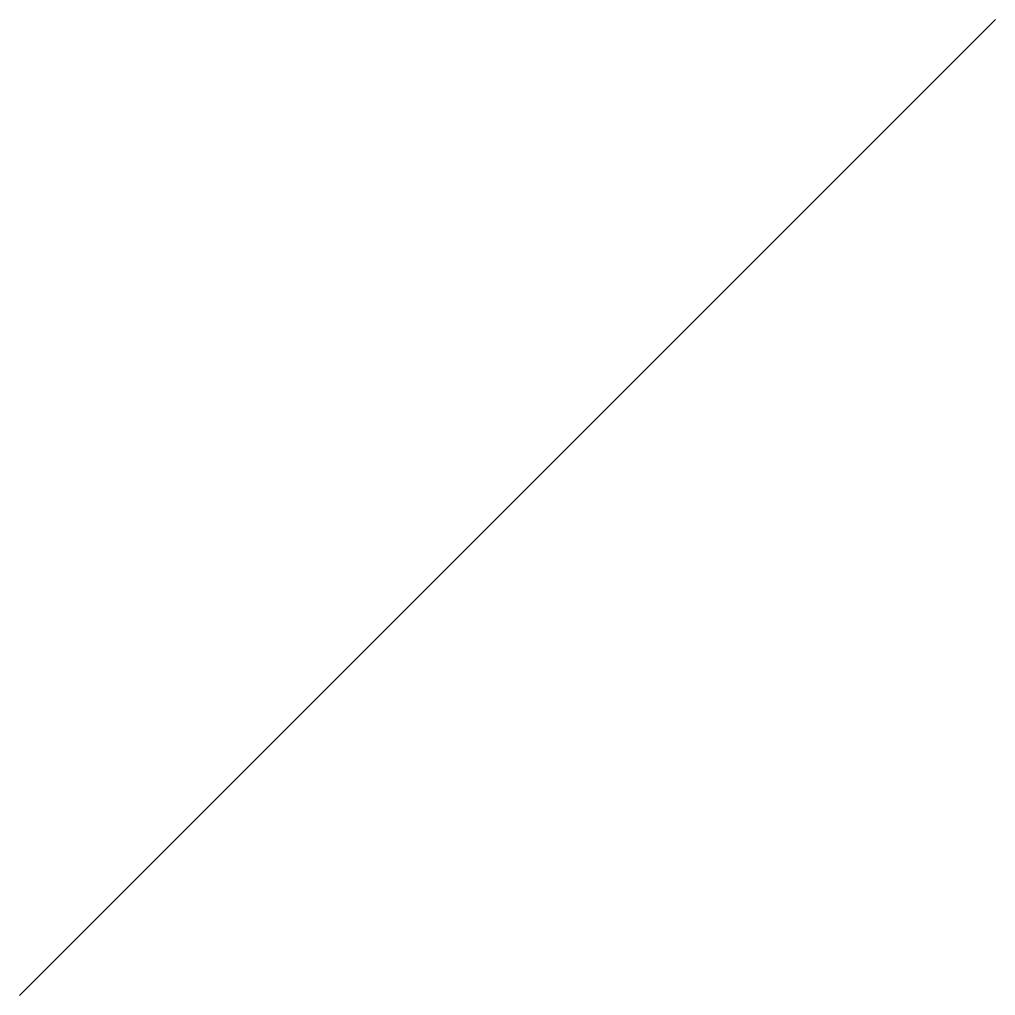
# Model space of a CAD drawing. Extents: x 0 to 100, y 0 to 100.
import ezdxf

# ---------------------------------------------------------------- set-up
doc = ezdxf.new("R2010")
doc.units = 0
doc.layers.add('T', color=7, linetype='CONTINUOUS')

msp = doc.modelspace()

# ---------------------------------------------------------------- linework, layer by layer
at = {"layer": 'T'}
msp.add_line((0, 0), (100, 100), dxfattribs=at)

doc.saveas('drawing.dxf')
